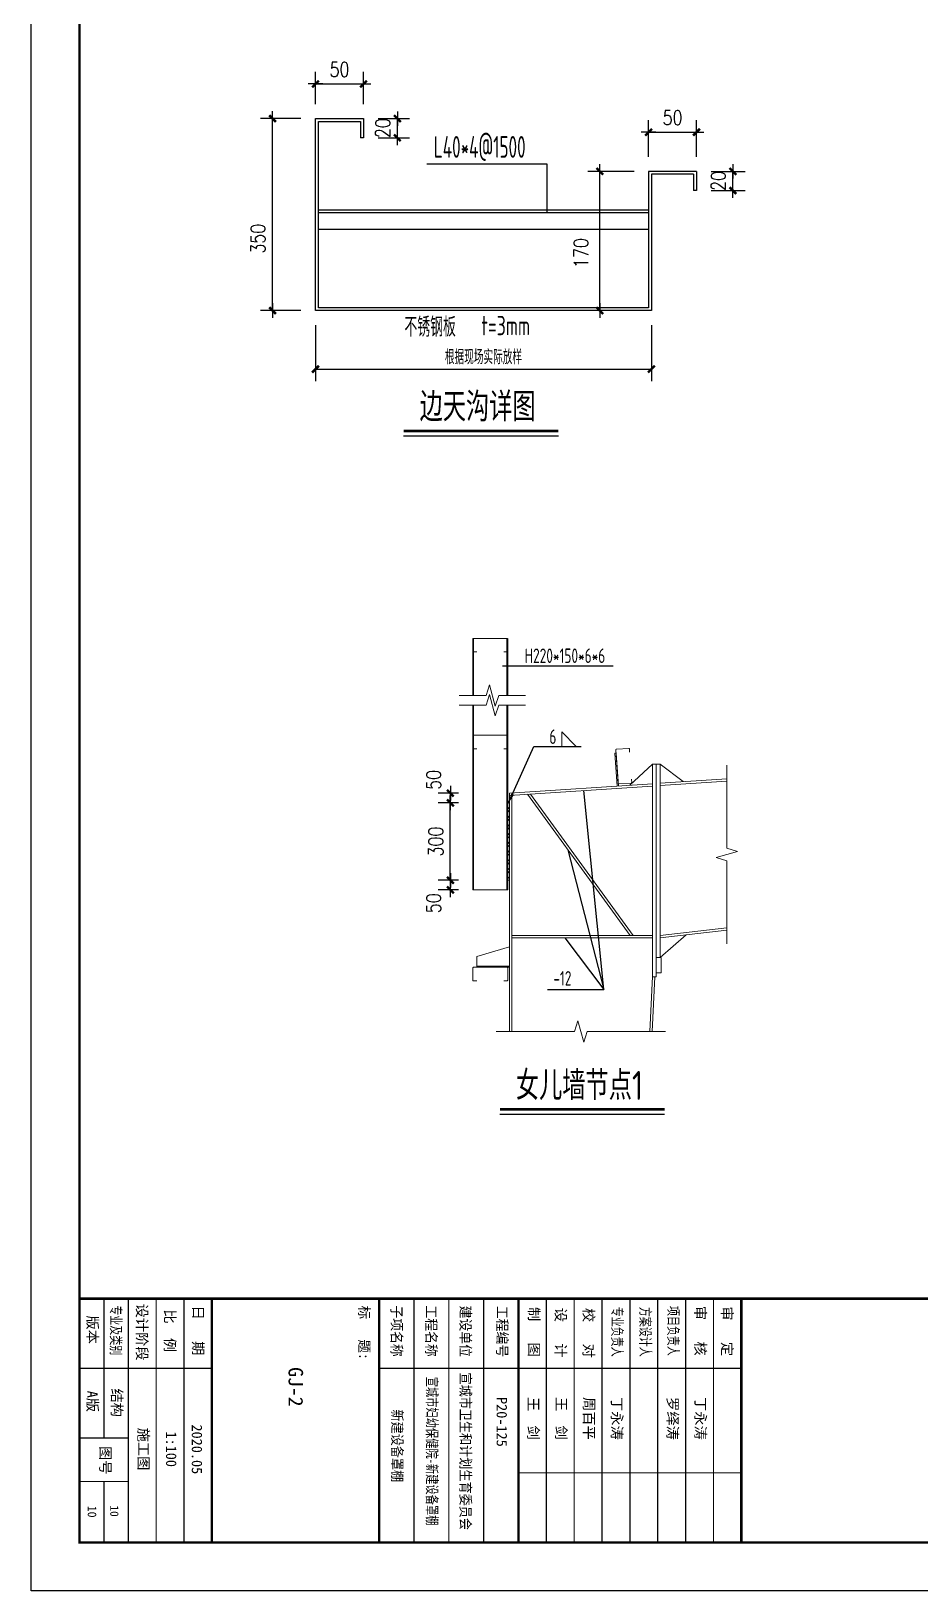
# Model space of a CAD drawing. Extents: x -321761 to 1215725, y 241863 to 438812.
# Drawn here: x 1173725 to 1192121, y 241863 to 274106 of the extents above; entities that cross this region are included whole.
import ezdxf
from ezdxf.enums import TextEntityAlignment as Align

# ---------------------------------------------------------------- set-up
doc = ezdxf.new("R2010")
doc.units = 0
doc.header["$LTSCALE"] = 1000
doc.linetypes.add('CONTINOUS', pattern=[0])
doc.layers.get('0').update_dxf_attribs({"linetype": 'CONTINUOUS'})
doc.layers.get('Defpoints').update_dxf_attribs({"linetype": 'CONTINUOUS'})
for name, color, linetype in [('BOARD1', 2, 'CONTINOUS'), ('BORDER', 7, 'CONTINUOUS'), ('BZ_标准图框', 7, 'CONTINUOUS'), ('PUB_DIM', 3, 'CONTINUOUS'), ('TEXT', 7, 'CONTINUOUS'), ('THIN', 7, 'CONTINUOUS'), ('TK(图框线)', 45, 'CONTINUOUS'), ('WELD', 7, 'CONTINUOUS'), ('一般文字', 6, 'CONTINUOUS'), ('螺栓孔标注', 253, 'CONTINUOUS'), ('钢结构', 3, 'CONTINUOUS')]:
    doc.layers.add(name, color=color, linetype=linetype)
doc.styles.add('-宋体', font='')
doc.styles.add('_HZTXT', font='atssdeng.shx', dxfattribs={"width": 0.8, "bigfont": 'atssdchn.shx'})
doc.styles.add('_TCH_DIM_T3', font='SIMPLEX', dxfattribs={"width": 0.705882, "bigfont": 'GBCBIG'})
doc.styles.add('DIM_FONT', font='SIMPLEX.shx', dxfattribs={"width": 0.8})
doc.styles.add('HT', font='simhei.ttf')
doc.styles.add('TESSDREN', font='tssdeng.shx', dxfattribs={"width": 0.7, "height": 300, "bigfont": 'tssdchn.shx'})
doc.styles.add('TSSD_Label', font='Tssdeng.shx', dxfattribs={"width": 0.7, "bigfont": 'hztxt.shx'})
doc.styles.add('TSSD_Rein', font='Tssdeng.shx', dxfattribs={"width": 0.7, "bigfont": 'hztxt.shx'})
doc.styles.get('-宋体').set_extended_font_data('SimSun')
doc.dimstyles.new('_TCH_ARCH&&100', dxfattribs={"dimtxt": 297.5, "dimasz": 100, "dimexe": 250, "dimexo": 300, "dimgap": 100, "dimtad": 1, "dimdec": 0, "dimzin": 0, "dimdsep": 46, "dimtxsty": '_TCH_DIM_T3', "dimblk": 'ARCHTICK', "dimcen": 0.09, "dimclrt": 7, "dimazin": 2, "dimtfac": 1, "dimtdec": 0, "dimtix": 1, "dimtmove": 2, "dimatfit": 3, "dimfxl": 1, "dimtolj": 1, "dimtzin": 0, "dimarcsym": 0})
doc.dimstyles.new('DIMN', dxfattribs={"dimtxt": 300, "dimasz": 1, "dimexe": 250, "dimexo": 300, "dimgap": 150, "dimtad": 1, "dimdec": 0, "dimzin": 0, "dimdsep": 46, "dimtxsty": 'DIM_FONT', "dimblk": '_DIMX', "dimcen": 0.09, "dimclrt": 7, "dimadec": 0, "dimazin": 0, "dimtfac": 1, "dimtdec": 0, "dimtix": 1, "dimtmove": 2, "dimatfit": 3, "dimldrblk": '_DIMX', "dimfxl": 1, "dimtolj": 1, "dimtzin": 0, "dimarcsym": 0})
doc.dimstyles.new('TSSD_LEADER_STYLE_200.0', dxfattribs={"dimtxt": 0.18, "dimasz": 200, "dimexe": 0.18, "dimexo": 0.0625, "dimgap": 0.09, "dimtad": 0, "dimtih": 1, "dimtoh": 1, "dimdec": 4, "dimzin": 0, "dimdsep": 46, "dimtxsty": 'Standard', "dimcen": 0.09, "dimadec": 0, "dimazin": 0, "dimtfac": 1, "dimtdec": 4, "dimtofl": 0, "dimtmove": 0, "dimatfit": 3, "dimfxl": 1, "dimtolj": 1, "dimtzin": 0, "dimarcsym": 0})

# ---------------------------------------------------------------- blocks, each defined once
blk = doc.blocks.new('_ArchTick')
at = {"color": 0, "linetype": 'ByBlock', "const_width": 0.5}
blk.add_lwpolyline([(-0.71, -0.71), (0.71, 0.71)], dxfattribs=at)
blk = doc.blocks.new('*D648')
at = {"layer": 'Defpoints', "color": 0}
for p in [(1179605, 268330), (1186551, 268330), (1186551, 267119)]:
    blk.add_point(p, dxfattribs=at)
at = {"layer": 'PUB_DIM', "color": 0, "lineweight": -2}
for p, q in [((1179605, 268030), (1179605, 266869)), ((1186551, 268030), (1186551, 266869)), ((1179605, 267119), (1186551, 267119))]:
    blk.add_line(p, q, dxfattribs=at)
at = {"layer": 'PUB_DIM', "color": 0, "lineweight": -2, "xscale": 100, "yscale": 100, "zscale": 100, "rotation": 180}
blk.add_blockref('_ArchTick', (1179605, 267119), dxfattribs=at)
at = {"layer": 'PUB_DIM', "color": 0, "lineweight": -2, "xscale": 100, "yscale": 100, "zscale": 100}
blk.add_blockref('_ArchTick', (1186551, 267119), dxfattribs=at)
at = {"layer": 'PUB_DIM', "color": 7, "insert": (1183078, 267369), "char_height": 300, "attachment_point": 5, "style": 'TESSDREN'}
blk.add_mtext('\\A1;根据现场实际放样', dxfattribs=at)
blk = doc.blocks.new('_DIMX')
blk.add_line((-150, 0), (150, 0))
at = {"const_width": 50}
blk.add_lwpolyline([(-70, -70), (70, 70)], dxfattribs=at)
blk = doc.blocks.new('*D650')
at = {"layer": 'Defpoints', "color": 0}
for p in [(1187484, 271208), (1188236, 271208), (1187484, 270811)]:
    blk.add_point(p, dxfattribs=at)
at = {"layer": 'PUB_DIM', "color": 0, "lineweight": -2}
for p, q in [((1187784, 271208), (1188486, 271208)), ((1188236, 271209), (1188236, 271210)), ((1188236, 270811), (1188236, 271208)), ((1187784, 270811), (1188486, 270811)), ((1188236, 270810), (1188236, 270809))]:
    blk.add_line(p, q, dxfattribs=at)
for p, rotation in [((1188236, 271208), 270), ((1188236, 270811), 90)]:
    blk.add_blockref('_DIMX', p, dxfattribs=dict(at, rotation=rotation))
at = {"layer": 'PUB_DIM', "color": 7, "insert": (1187936, 271009), "char_height": 300, "attachment_point": 5, "rotation": 90, "style": 'DIM_FONT'}
blk.add_mtext('\\A1;20', dxfattribs=at)
blk = doc.blocks.new('*D652')
at = {"layer": 'Defpoints', "color": 0}
for p in [(1180597, 272299), (1181297, 272299), (1180597, 271902)]:
    blk.add_point(p, dxfattribs=at)
at = {"layer": 'PUB_DIM', "color": 0, "lineweight": -2}
for p, q in [((1180897, 272299), (1181547, 272299)), ((1181297, 272300), (1181297, 272301)), ((1181297, 271902), (1181297, 272299)), ((1180897, 271902), (1181547, 271902)), ((1181297, 271901), (1181297, 271900))]:
    blk.add_line(p, q, dxfattribs=at)
for p, rotation in [((1181297, 272299), 270), ((1181297, 271902), 90)]:
    blk.add_blockref('_DIMX', p, dxfattribs=dict(at, rotation=rotation))
at = {"layer": 'PUB_DIM', "color": 7, "insert": (1180997, 272101), "char_height": 300, "attachment_point": 5, "rotation": 90, "style": 'DIM_FONT'}
blk.add_mtext('\\A1;20', dxfattribs=at)
blk = doc.blocks.new('23wca1')
h = blk.add_hatch(color=1)
h.paths.add_polyline_path([(1517, 32430), (-752, 32430), (-752, 31764), (-15, 31338), (-15, 30383), (-531, 30383), (-752, 30383), (-752, 30162), (206, 30162), (206, 31466), (-531, 31891), (-531, 32209), (1295, 32209), (1295, 32099), (558, 31673), (558, 30162), (1517, 30162), (1517, 30383), (1295, 30383), (927, 30383), (927, 31460), (1517, 31801)])
h.paths.add_polyline_path([(1295, 31928), (706, 31588), (706, 30383), (632, 30383), (632, 31630), (1295, 32013)], flags=16)
h = blk.add_hatch(color=1)
h.paths.add_polyline_path([(1517, 31673), (1295, 31545), (1295, 31378), (1517, 31378)])
h.paths.add_polyline_path([(1295, 31267), (1295, 31083), (1517, 31083), (1517, 31267)])
h.paths.add_polyline_path([(1295, 30973), (1295, 30788), (1517, 30788), (1517, 30973)])
h.paths.add_polyline_path([(1517, 30493), (1517, 30678), (1295, 30678), (1295, 30493)])
h.paths.add_polyline_path([(-162, 31253), (-384, 31381), (-384, 30530), (-162, 30530)])
h.paths.add_polyline_path([(-752, 31636), (-752, 31378), (-531, 31378), (-531, 31508)])
h.paths.add_polyline_path([(-752, 31267), (-752, 31083), (-531, 31083), (-531, 31267)])
h.paths.add_polyline_path([(-531, 30788), (-531, 30973), (-752, 30973), (-752, 30788)])
h.paths.add_polyline_path([(-531, 30678), (-752, 30678), (-752, 30493), (-531, 30493)])
for points in [[(927, 30383), (927, 31460), (1517, 31801), (1517, 32430), (-752, 32430), (-752, 31764), (-15, 31338), (-15, 30383), (-531, 30383)], [(-752, 30383), (-752, 30162), (206, 30162), (206, 31466), (-531, 31891), (-531, 32209), (1295, 32209), (1295, 32099), (558, 31673), (558, 30162), (1517, 30162), (1517, 30383)], [(1295, 32013), (632, 31630), (632, 30383)], [(1295, 31928), (706, 31588), (706, 30383)], [(1295, 32013), (1295, 31928)], [(-752, 31636), (-752, 31378), (-531, 31378), (-531, 31508)], [(-752, 31636), (-531, 31508)], [(1517, 31801), (1106, 31564)], [(1295, 31545), (1295, 31378), (1517, 31378), (1517, 31673)], [(1517, 31673), (1295, 31545)], [(-752, 30383), (-531, 30383)], [(706, 30383), (632, 30383)], [(1295, 30383), (927, 30383)], [(1295, 30383), (1517, 30383)]]:
    blk.add_lwpolyline(points)
for points in [[(-162, 31253), (-384, 31381), (-384, 30530), (-162, 30530)], [(-752, 31267), (-752, 31083), (-531, 31083), (-531, 31267)], [(-752, 30973), (-752, 30788), (-531, 30788), (-531, 30973)], [(1295, 31267), (1295, 31083), (1517, 31083), (1517, 31267)], [(1295, 30973), (1295, 30788), (1517, 30788), (1517, 30973)], [(-752, 30678), (-752, 30493), (-531, 30493), (-531, 30678)], [(1295, 30678), (1295, 30493), (1517, 30493), (1517, 30678)]]:
    blk.add_lwpolyline(points, close=True)
at = {"layer": 'BZ_标准图框'}
for points, const_width in [([(-2126, -6072), (-2126, 33928)], 50.4), ([(-2126, 27044), (2914, 27044)], 50.4), ([(-2126, 18948), (2914, 18948)], 50.4), ([(-686, 18948), (-686, 15492)], 25.2), ([(1474, 18948), (1474, 15492)], 25.2), ([(2914, 18372), (-2126, 18372)], 25.2), ([(2914, 17796), (-2126, 17796)], 25.2), ([(2914, 17220), (-2126, 17220)], 25.2), ([(2914, 16644), (-2126, 16644)], 25.2), ([(2914, 16068), (-2126, 16068)], 25.2), ([(2914, 15492), (-2126, 15492)], 36), ([(-2126, 7612), (2914, 7612)], 50.4), ([(-686, 124), (-686, 7612)], 25.2), ([(1474, 3003), (1474, 7612)], 25.2), ([(-2126, 7036), (2914, 7036)], 25.2), ([(-2126, 6460), (2914, 6460)], 25.2), ([(-2126, 5884), (2914, 5884)], 25.2), ([(-2126, 5308), (2914, 5308)], 25.2), ([(-2126, 4732), (2914, 4732)], 25.2), ([(-2126, 4156), (2914, 4156)], 25.2), ([(-2126, 3580), (2914, 3580)], 25.2), ([(-2126, 3580), (2914, 3580)], 25.2), ([(-2126, 3004), (2914, 3004)], 50.4), ([(-2126, 2284), (2914, 2284)], 25.2), ([(-2126, 1564), (2914, 1564)], 25.2), ([(-2126, 844), (2914, 844)], 25.2), ([(-2126, 124), (2914, 124)], 50.4), ([(-2126, -3336), (2914, -3336)], 50.4), ([(-686, -5064), (-686, -3336)], 25.2), ([(-2126, -3912), (2914, -3912)], 25.2), ([(-2126, -4488), (2914, -4488)], 25.2), ([(-2126, -5064), (2914, -5064)], 25.2), ([(-2126, -5064), (2914, -5064)], 25.2), ([(-686, -6072), (-686, -5064)], 25.2), ([(754, -6072), (754, -5064)], 25.2), ([(1654, -6072), (1654, -5064)], 25.2), ([(-2126, -5568), (754, -5568)], 25.2), ([(1654, -5568), (2914, -5568)], 25.2)]:
    blk.add_lwpolyline(points, dxfattribs=dict(at, const_width=const_width))
at = {"layer": 'BZ_标准图框', "style": 'HT', "width": 0.5}
blk.add_text('宣城市建筑设计院有限公司', height=504, dxfattribs=at).set_placement((416, 28867), align=Align.CENTER)
at = {"layer": 'BZ_标准图框', "style": 'HT'}
for s, height, width, p in [('工程设计证书编号（甲级）：A134023074', 288, 0.6, (-1869, 27969)), ('会签', 216, 0.85, (-1914, 18591)), ('专业', 216, 0.85, (-1380, 18585)), ('给 排 水', 216, 0.85, (-1918, 16870)), ('项目负责人', 216, 0.7, (-1975, 6100)), ('方案设计人', 216, 0.7, (-1956, 5522)), ('专业负责人', 216, 0.7, (-1957, 4941)), ('工程编号', 216, 0.9, (-1976, 2561)), ('建设单位', 216, 0.9, (-1981, 1802)), ('工程名称', 216, 0.9, (-1986, 1092)), ('子项名称', 216, 0.9, (-1986, 379)), ('标   题:', 216, 0.95, (-1981, -291)), ('专业及类别', 216, 0.7, (-1987, -5426))]:
    blk.add_text(s, height=height, dxfattribs=dict(at, width=width)).set_placement(p)
for s, p in [('注册师印章', (-1907, 26620)), ('会签', (-281, 18563)), ('(正楷)', (382, 18556)), ('建   筑', (-1914, 18024)), ('结   构', (-1911, 17458)), ('暖   通', (-1905, 16282)), ('电   气', (-1912, 15724)), ('出图专用章', (-1931, 15037)), ('审   定', (-1967, 7210)), ('审   核', (-1976, 6659)), ('校   对', (-1934, 4349)), ('设   计', (-1938, 3771)), ('制   图', (-1954, 3218)), ('日   期', (-1984, -3728)), ('比  例', (-1903, -4311)), ('设计阶段', (-2024, -4889)), ('图号', (920, -5644)), ('版本 ', (-1778, -5911))]:
    blk.add_text(s, height=216, dxfattribs=at).set_placement(p)
at = {"layer": 'TK(图框线)', "style": 'HT'}
for s, p in [('张瑞清', (-92, 17997)), ('黄炳坤', (-92, 16845)), ('董  荣', (-92, 15693)), ('丁永涛', (-92, 6661)), ('罗绎涛', (-92, 6085)), ('丁永涛', (-92, 4933)), ('周百平', (-92, 4357)), ('王  剑', (-92, 3781)), ('王  剑', (-92, 3205)), ('P20-125', (-92, 2553)), ('2020.05', (475, -3751)), ('1:100', (619, -4283)), ('施工图', (541, -4857)), ('A版', (-222, -5912))]:
    blk.add_text(s, height=216, dxfattribs=at).set_placement(p)
for s, width, p in [('宣城市卫生和计划生育委员会', 0.85, (-599, 1803)), ('宣城市妇幼保健院-新建设备罩棚', 0.72, (-512, 1110)), ('新建设备罩棚', 0.85, (165, 390))]:
    blk.add_text(s, height=216, dxfattribs=dict(at, width=width)).set_placement(p)
at = {"layer": 'TK(图框线)', "style": '-宋体'}
blk.add_text('10', height=180, dxfattribs=at).set_placement((2278, -5902), align=Align.CENTER)
blk = doc.blocks.new('A$C751245C4')
at = {"layer": '钢结构', "lineweight": 15}
for p, q in [((190, 176), (20, 126)), ((190, 76), (190, 176)), ((20, 76), (20, 126)), ((20, 76), (190, 76)), ((20, 70), (20, 76)), ((20, 70), (190, 70)), ((190, 70), (190, 76))]:
    blk.add_line(p, q, dxfattribs=at)
blk.add_lwpolyline([(20, 0), (3, 0, -0.414214), (0, 3), (0, 67, -0.414214), (3, 70), (177, 70, -0.414214), (180, 67), (180, 3, -0.414214), (177, 0), (160, 0)], format="xyb", dxfattribs=at)
blk = doc.blocks.new('_WELD004')
at = {"color": 0, "linetype": 'ByBlock', "lineweight": 15}
for p, q in [((0, 1), (1, 0)), ((0, 0), (0, 1))]:
    blk.add_line(p, q, dxfattribs=at)
blk = doc.blocks.new('*D718')
at = {"layer": 'Defpoints', "color": 0}
for p in [(1182393, 258352), (1182859, 258352), (1182859, 258152)]:
    blk.add_point(p, dxfattribs=at)
at = {"layer": 'PUB_DIM', "color": 0, "lineweight": -2}
for p, q in [((1182559, 258352), (1182143, 258352)), ((1182393, 258353), (1182393, 258354)), ((1182393, 258152), (1182393, 258352)), ((1182559, 258152), (1182143, 258152)), ((1182393, 258151), (1182393, 258150))]:
    blk.add_line(p, q, dxfattribs=at)
for p, rotation in [((1182393, 258352), 270), ((1182393, 258152), 90)]:
    blk.add_blockref('_DIMX', p, dxfattribs=dict(at, rotation=rotation))
at = {"layer": 'PUB_DIM', "color": 7, "lineweight": 15, "insert": (1182048, 258628), "char_height": 300, "attachment_point": 5, "rotation": 90, "style": 'DIM_FONT'}
blk.add_mtext('\\A1;50', dxfattribs=at)
blk = doc.blocks.new('*D720')
at = {"layer": 'Defpoints', "color": 0}
for p in [(1182393, 256552), (1182859, 256552), (1182859, 256352)]:
    blk.add_point(p, dxfattribs=at)
at = {"layer": 'PUB_DIM', "color": 0, "lineweight": -2}
for p, q in [((1182559, 256552), (1182143, 256552)), ((1182559, 256352), (1182143, 256352)), ((1182393, 256553), (1182393, 256554)), ((1182393, 256352), (1182393, 256552)), ((1182393, 256351), (1182393, 256350))]:
    blk.add_line(p, q, dxfattribs=at)
for p, rotation in [((1182393, 256552), 270), ((1182393, 256352), 90)]:
    blk.add_blockref('_DIMX', p, dxfattribs=dict(at, rotation=rotation))
at = {"layer": 'PUB_DIM', "color": 7, "lineweight": 15, "insert": (1182048, 256077), "char_height": 300, "attachment_point": 5, "rotation": 90, "style": 'DIM_FONT'}
blk.add_mtext('\\A1;50', dxfattribs=at)

msp = doc.modelspace()

# ---------------------------------------------------------------- hatches: boundary and pattern name
at = {"layer": '钢结构', "lineweight": 15}
h = msp.add_hatch(dxfattribs=at)
h.set_pattern_fill('STEEL', color=256, scale=40, style=0)
h.set_pattern_definition([(45, (-1904765.68, -339262.48), (-89.802561, 89.802561), []), (45, (-1904765.68, -339198.98), (-89.802561, 89.802561), [])])
h.paths.add_polyline_path([(1183578.7, 256552.2), (1183618.7, 256552.2), (1183618.7, 258152.2), (1183578.7, 258152.2)])

# ---------------------------------------------------------------- linework, layer by layer
for p, q in [((1179604.5, 268330), (1179604.5, 272299.4)), ((1179604.5, 272299.4), (1180596.9, 272299.4)), ((1179664.1, 268389.5), (1179664.1, 272239.8)), ((1179664.1, 272239.8), (1180537.4, 272239.8)), ((1180537.4, 272239.8), (1180537.4, 271902.4)), ((1180596.9, 272299.4), (1180596.9, 271902.4)), ((1180596.9, 271902.4), (1180537.4, 271902.4)), ((1186491.5, 271207.8), (1186491.5, 268389.5)), ((1187483.8, 271207.8), (1186491.5, 271207.8)), ((1187483.8, 271207.8), (1187483.8, 270810.9)), ((1186551, 271148.3), (1186551, 268330)), ((1187424.3, 271148.3), (1186551, 271148.3)), ((1187424.3, 271148.3), (1187424.3, 270810.9)), ((1187483.8, 270810.9), (1187424.3, 270810.9)), ((1186491.5, 270407.7), (1179664.1, 270407.7)), ((1186491.5, 270348.2), (1179664.1, 270348.2)), ((1186491.5, 270008.5), (1179664.1, 270008.5)), ((1186551, 268330), (1179604.5, 268330)), ((1186491.5, 268389.5), (1179664.1, 268389.5))]:
    msp.add_line(p, q)
at = {"layer": 'BOARD1'}
for p, q in [((1181424.5, 265742.2), (1184626.7, 265742.2)), ((1183416.3, 251713.9, 230993.1), (1186824, 251713.9, 230993.1))]:
    msp.add_line(p, q, dxfattribs=at)
at = {"layer": 'BORDER'}
msp.add_lwpolyline([(1173725.4, 241862.6), (1173725.4, 301262.6), (1215725.4, 301262.6), (1215725.4, 241862.6)], close=True, dxfattribs=at)
at = {"layer": 'BORDER', "const_width": 50}
msp.add_lwpolyline([(1174725.4, 242862.6), (1174725.4, 298762.6), (1214725.4, 298762.6), (1214725.4, 242862.6)], close=True, dxfattribs=at)
at = {"layer": 'THIN', "lineweight": 15}
for points in [[(1182578.7, 260371.3), (1183132.8, 260371.3), (1183202.8, 260591.3), (1183322.8, 260151.3), (1183392.8, 260371.3), (1183946.9, 260371.3)], [(1182578.7, 260171.3), (1183132.8, 260171.3), (1183202.8, 260391.3), (1183322.8, 259951.3), (1183392.8, 260171.3), (1183946.9, 260171.3)], [(1188111.8, 258931.8), (1188111.8, 257214.6), (1188331.8, 257144.6), (1187891.8, 257024.6), (1188111.8, 256954.6), (1188111.8, 255237.3)], [(1183338.7, 253427.4), (1184961, 253427.4), (1185031, 253647.4), (1185151, 253207.4), (1185221, 253427.4), (1186843.4, 253427.4)]]:
    msp.add_lwpolyline(points, dxfattribs=at)
at = {"layer": 'WELD'}
for p, q in [((1183468, 260984.3), (1185759.7, 260984.3)), ((1184117.5, 259320.2), (1185095.9, 259320.2)), ((1185566.7, 254295), (1185154.8, 258406.5)), ((1184825.2, 257179.6), (1185566.7, 254295)), ((1184761.6, 255358.9), (1185566.7, 254295)), ((1184401.7, 254295), (1185566.7, 254295))]:
    msp.add_line(p, q, dxfattribs=at)
at = {"layer": '一般文字', "color": 2, "const_width": 54}
msp.add_lwpolyline([(1181424.5, 265842.3), (1184626.7, 265842.3)], dxfattribs=at)
at = {"layer": '一般文字', "color": 2, "const_width": 54, "elevation": 230993.1}
msp.add_lwpolyline([(1183416.3, 251814), (1186824, 251814)], dxfattribs=at)
at = {"layer": '螺栓孔标注', "color": 0}
for p, q in [((1184394.6, 271355.8), (1181909.6, 271355.8)), ((1184394.6, 270355.7), (1184394.6, 271355.8))]:
    msp.add_line(p, q, dxfattribs=at)
at = {"layer": '钢结构', "lineweight": 15}
for p, q in [((1182858.7, 260371.3), (1182858.7, 261553)), ((1182874.7, 260371.3), (1182874.7, 261553)), ((1183562.7, 260371.3), (1183562.7, 261553)), ((1183578.7, 260371.3), (1183578.7, 261553)), ((1182858.7, 256352.2), (1182858.7, 260171.3)), ((1182874.7, 256352.2), (1182874.7, 260171.3)), ((1183562.7, 256352.2), (1183562.7, 260171.3)), ((1183578.7, 256352.2), (1183578.7, 260171.3)), ((1185821.6, 259180.6), (1185797.6, 259179)), ((1185797.6, 259179), (1185842.9, 258500.5)), ((1185821.6, 259180.6), (1185866.8, 258502.1)), ((1186570.7, 258955.3), (1186101.4, 258517.8)), ((1186570.7, 258955.3), (1186570.7, 254558.9)), ((1186570.7, 258955.3), (1186730.7, 258955.3)), ((1186650.7, 258955.3), (1186650.7, 254558.9)), ((1186730.7, 258955.3), (1186730.7, 254958.9)), ((1186730.7, 258955.3), (1187205, 258591.3)), ((1188111.8, 258651.8), (1186730.7, 258559.7)), ((1188111.8, 258603.7), (1186730.7, 258511.6)), ((1186570.7, 258549), (1183618.7, 258352.2)), ((1186570.7, 258500.9), (1183618.7, 258304.1)), ((1183618.7, 253427.4), (1183618.7, 258352.2)), ((1183666.7, 253427.4), (1183666.7, 258307.3)), ((1186110.8, 255406.9), (1183991.7, 258329)), ((1186170, 255406.9), (1184048.3, 258332.8)), ((1183578.7, 256352.2), (1182858.7, 256352.2)), ((1186570, 255406.9), (1183666.7, 255406.9)), ((1188111.8, 255565.7), (1186730.7, 255407.2)), ((1188111.8, 255517.3), (1186730.7, 255358.9)), ((1186730.7, 254958.9), (1187271.6, 255420.9)), ((1186570, 255358.9), (1183666.7, 255358.9)), ((1186730.7, 254958.9), (1186650.7, 254958.9)), ((1186650.7, 254958.9), (1186750.7, 254958.9)), ((1186750.7, 254958.9), (1186750.7, 254638.9)), ((1186515.3, 253427.4), (1186570.8, 254561.2)), ((1186563.4, 253427.4), (1186618.7, 254558.9)), ((1186650.7, 254558.9), (1186570.7, 254558.9)), ((1186750.7, 254638.9), (1186650.7, 254638.9))]:
    msp.add_line(p, q, dxfattribs=at)
for points in [[(1182938.7, 261273), (1182870.7, 261273, -0.4142136), (1182858.7, 261285), (1182858.7, 261541, -0.4142136), (1182870.7, 261553), (1183566.7, 261553, -0.4142136), (1183578.7, 261541), (1183578.7, 261285, -0.4142136), (1183566.7, 261273), (1183498.7, 261273)], [(1182938.7, 259272.2), (1182870.7, 259272.2, -0.4142136), (1182858.7, 259284.2), (1182858.7, 259540.2, -0.4142136), (1182870.7, 259552.2), (1183566.7, 259552.2, -0.4142136), (1183578.7, 259540.2), (1183578.7, 259284.2, -0.4142136), (1183566.7, 259272.2), (1183498.7, 259272.2)], [(1186100.9, 259199.2), (1186096.4, 259267.1, 0.4142136), (1186083.6, 259278.3), (1185828.2, 259261.2, 0.4142136), (1185817, 259248.5), (1185863.3, 258554, 0.4142136), (1185876.1, 258542.8), (1186131.5, 258559.8, 0.4142136), (1186142.7, 258572.6), (1186138.2, 258640.5)]]:
    msp.add_lwpolyline(points, format="xyb", dxfattribs=at)
msp.add_lwpolyline([(1183578.7, 256552.2), (1183618.7, 256552.2), (1183618.7, 258152.2), (1183578.7, 258152.2)], close=True, dxfattribs=at)

# ---------------------------------------------------------------- block references
at = {"rotation": 270}
msp.add_blockref('23wca1', (1180797.7, 245776.6), dxfattribs=at)
at = {"layer": 'WELD', "xscale": 300, "yscale": 300, "zscale": 300}
msp.add_blockref('_WELD004', (1184695.9, 259320.2), dxfattribs=at)
at = {"layer": '钢结构', "lineweight": 15, "xscale": 4, "yscale": 4, "zscale": 4}
msp.add_blockref('A$C751245C4', (1182858.7, 254472.2), dxfattribs=at)

# ---------------------------------------------------------------- texts
at = {"layer": 'TEXT', "style": 'TSSD_Label', "width": 0.7}
for s, p in [('H220*150*6*6', (1183930.5, 261044.1)), ('6', (1184440.9, 259370.2)), ('-12', (1184523, 254374.9))]:
    msp.add_text(s, height=300, dxfattribs=at).set_placement(p)
at = {"layer": 'TK(图框线)', "style": 'HT'}
for s, height, p in [('GJ-2', 300, (1179047.5, 246487.5)), ('结构', 216, (1175389.9, 246046.2))]:
    msp.add_text(s, height=height, rotation=270, dxfattribs=at).set_placement(p)
at = {"layer": 'TK(图框线)', "style": '-宋体'}
msp.add_text('10', height=172.8, rotation=270, dxfattribs=at).set_placement((1175360.6, 243510.9), align=Align.CENTER)
at = {"layer": '一般文字', "color": 7, "style": 'TSSD_Rein', "width": 0.8}
for s, p in [('边天沟详图', (1181756.6, 266038.8)), ('女儿墙节点1', (1183748.4, 252010.4, 230993.1))]:
    msp.add_text(s, height=600, dxfattribs=at).set_placement(p)
at = {"layer": '螺栓孔标注', "color": 0}
for s, height, style, width, p in [('L40*4@1500', 450, '_HZTXT', 0.6, (1182050.5, 271488)), ('不锈钢板', 400, 'TESSDREN', 0.7, (1181443.7, 267790.3, -553.6)), ('t=3mm', 400, 'TESSDREN', 0.7, (1183034.9, 267819.5, -553.6))]:
    msp.add_text(s, height=height, dxfattribs=dict(at, style=style, width=width)).set_placement(p)

# ---------------------------------------------------------------- dimensions: what is measured, and where the dimension line sits
at = {"layer": 'PUB_DIM'}
for p1, p2, distance in [((1179604.5, 272299.4), (1180596.9, 272299.4), 715.6), ((1186491.5, 271207.8), (1187483.8, 271207.8), 810.5)]:
    msp.add_aligned_dim(p1=p1, p2=p2, distance=distance, text='50', dimstyle='DIMN', dxfattribs=at).render()
for base, p1, p2, location, text in [((1178717, 272299.4), (1179604.5, 268330), (1179604.5, 272299.4), (1178417, 269816), '350'), ((1185483.7, 271207.8), (1186491.5, 268330), (1186491.5, 271207.8), (1185093.5, 269518.5), '170')]:
    msp.add_linear_dim(base=base, p1=p1, p2=p2, angle=90, location=location, text=text, dimstyle='DIMN', dxfattribs=at).render()
for p1, p2, distance, picture, middle in [((1180596.9, 271902.4), (1180596.9, 272299.4), -700.5, '*D652', (1180997.4, 272100.9)), ((1187483.8, 270810.9), (1187483.8, 271207.8), -752.6, '*D650', (1187936.4, 271009.3))]:
    dim = msp.add_aligned_dim(p1=p1, p2=p2, distance=distance, text='20', dimstyle='DIMN', dxfattribs=at)
    dim.commit()
    dim.dimension.update_dxf_attribs({"geometry": picture, "text_midpoint": middle})
dim = msp.add_aligned_dim(p1=(1179604.5, 268330), p2=(1186551, 268330), distance=-1211.1, text='根据现场实际放样', dimstyle='_TCH_ARCH&&100', override={"dimtxt": 350, "dimtxsty": 'TESSDREN'}, dxfattribs=at)
dim.commit()
dim.dimension.update_dxf_attribs({"geometry": '*D648', "text_midpoint": (1183077.8, 267368.9)})
at = {"layer": 'PUB_DIM', "lineweight": 15}
for base, p1, p2, picture, middle in [((1182392.6, 258352.2), (1182858.7, 258152.2), (1182858.7, 258352.2), '*D718', (1182047.6, 258627.7)), ((1182392.6, 256552.2), (1182858.7, 256352.2), (1182858.7, 256552.2), '*D720', (1182047.6, 256076.7))]:
    dim = msp.add_linear_dim(base=base, p1=p1, p2=p2, angle=90, text='50', dimstyle='DIMN', dxfattribs=at)
    dim.commit()
    dim.dimension.update_dxf_attribs({"geometry": picture, "text_midpoint": middle, "dimtype": 161})
msp.add_aligned_dim(p1=(1182858.7, 256552.2), p2=(1182858.7, 258152.2), distance=466.1, text='300', dimstyle='DIMN', dxfattribs=at).render()

# ---------------------------------------------------------------- leaders
at = {"layer": 'WELD'}
msp.add_leader([(1183598.7, 258152.2), (1184117.5, 259320.2)], dimstyle='TSSD_LEADER_STYLE_200.0', dxfattribs=at)

doc.saveas('drawing.dxf')
